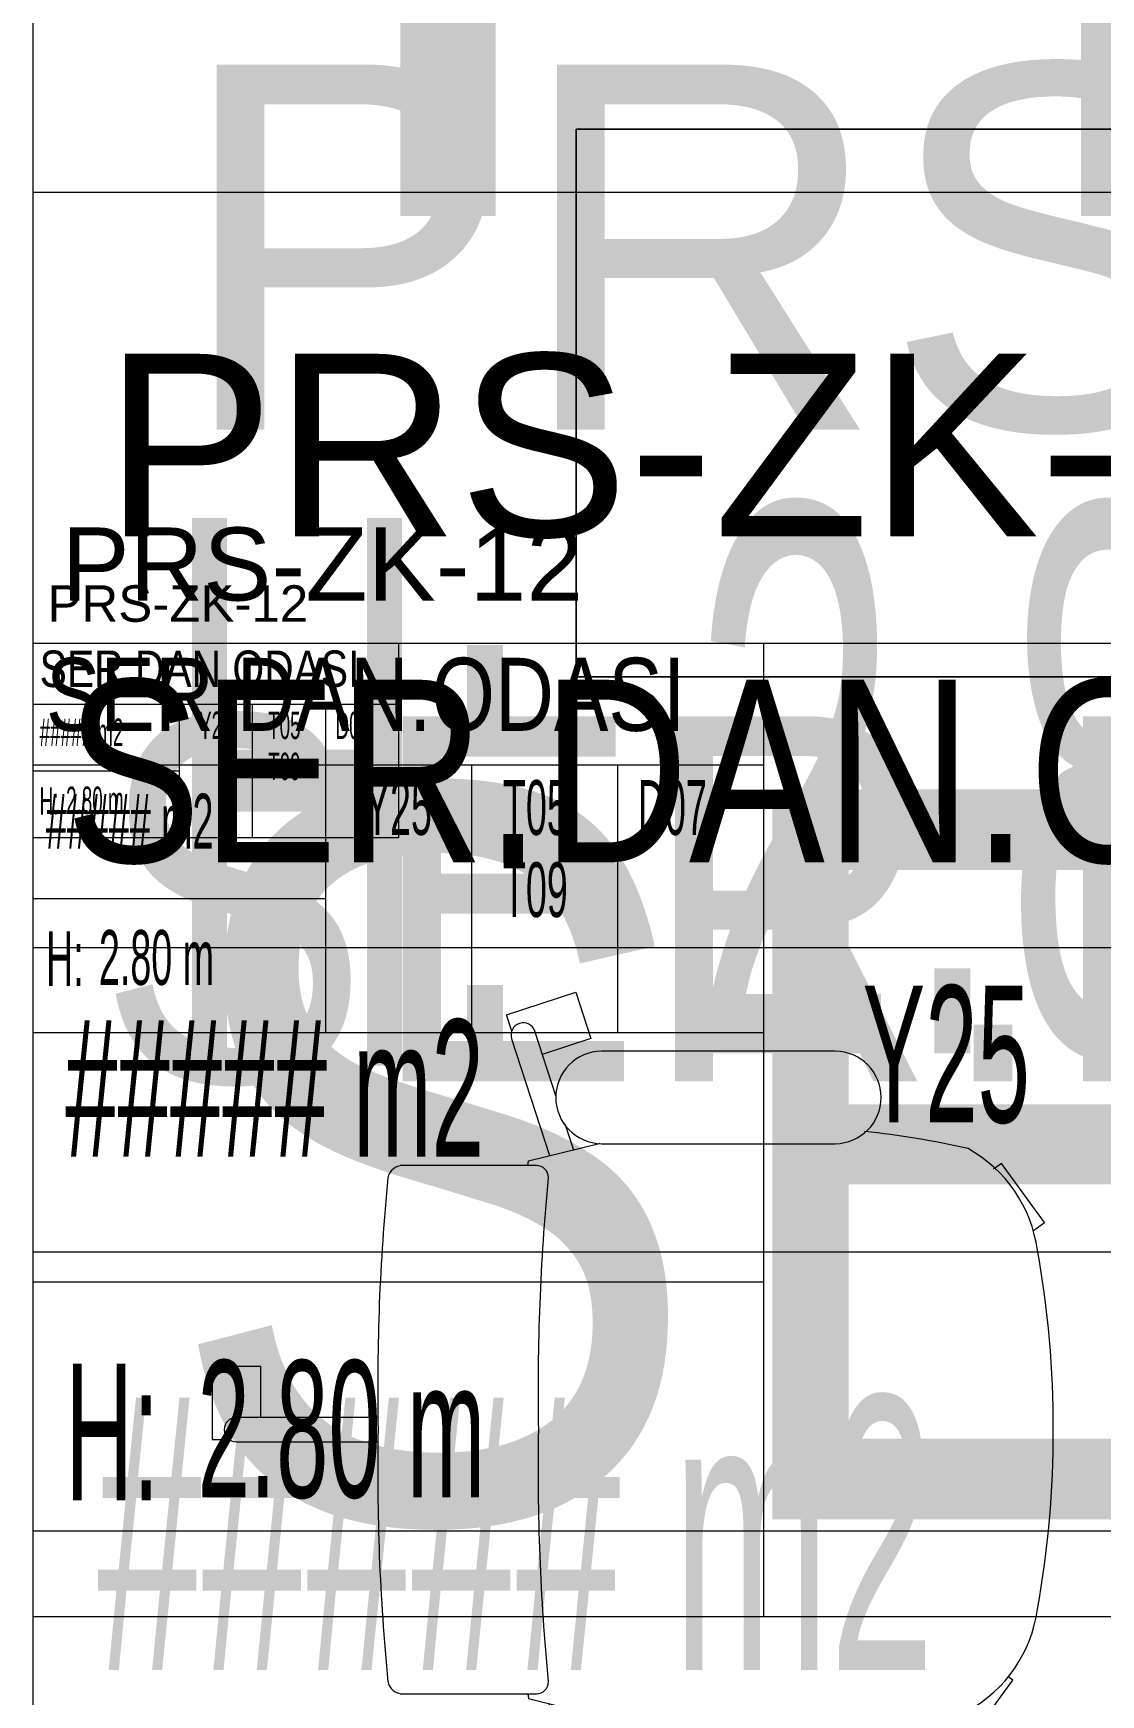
# Model space of a CAD drawing. Extents: x -9058 to 11890, y 0 to 8114.
# Drawn here: x 1857.5 to 1945.2, y 2796.2 to 2932.7 of the extents above; entities that cross this region are included whole.
import ezdxf
from ezdxf.enums import TextEntityAlignment as Align

# ---------------------------------------------------------------- set-up
doc = ezdxf.new("R2010")
doc.units = 0
doc.header["$LTSCALE"] = 10
doc.header["$MEASUREMENT"] = 0
doc.layers.get('0').update_dxf_attribs({"color": 9, "lineweight": 9})
for name, color, linetype, lineweight in [('05', 9, 'Continuous', 9), ('21_mahal200', 9, 'Continuous', 9), ('21_mahal200 @ 1', 9, 'Continuous', 9), ('21_mahal200 @ 10 (1)', 9, 'Continuous', 9), ('21_mahal200 @ 10 (2)', 9, 'Continuous', 9), ('21_mahal200 @ 2', 9, 'Continuous', 9), ('21_mahal200 @ 20', 9, 'Continuous', 9), ('21_mahal200 @ 5 (1)', 9, 'Continuous', 9), ('21_mahal200 @ 5 (2)', 9, 'Continuous', 9), ('40A', 9, 'Continuous', 9)]:
    doc.layers.add(name, color=color, linetype=linetype, lineweight=lineweight)
doc.styles.add('Arial', font='arial.ttf', dxfattribs={"height": 2.5})
doc.styles.add('MuuM_TEXT-STANDART', font='ARIALN.TTF')

# ---------------------------------------------------------------- blocks, each defined once
blk = doc.blocks.new('p-sand-porsche')
at = {"layer": '05', "ltscale": 0.02}
for points in [[(-1.61, 30.22), (-5.6, 28.92), (-6.84, 32.73), (-1.13, 34.58), (-0.7, 33.25)], [(-2.21, 32.08), (-2.21, 32.08)], [(-0.32, 32.74), (1.4, 27.44)], [(2.15, 25.12), (2.84, 23)], [(32.8, 23.53), (35.41, 25.43), (38.94, 20.57), (38.57, 20.31)], [(-0.9, 21.7), (-0.84, 22.1), (4.86, 23.5), (5.04, 23.53)], [(-22.84, -1), (-22.84, -5.2), (-26.84, -5.2), (-26.84, 0.8), (-25.44, 0.8)], [(-24.79, 1), (-24.79, 1)], [(-25.83, -0.08), (-25.81, -0.08)], [(-24.79, -1), (-24.79, -1)], [(40.65, -16.37), (41.53, -17.01), (38, -21.87), (37.36, -21.4)], [(-0.9, -21.7), (-0.84, -22.1), (4.86, -23.5), (5.04, -23.53)], [(2.15, -25.12), (2.84, -23)], [(-2.22, -32.75), (-2.65, -34.09), (3.05, -35.94), (4.29, -32.14), (0.29, -30.84)], [(-2.21, -32.07), (-2.21, -32.07)], [(-0.31, -32.69), (-0.31, -32.69)]]:
    blk.add_lwpolyline(points, dxfattribs=at)
for points in [[(0.89, 22.53), (-2.23, 32.12, -1.025339), (-0.31, 32.69), (-0.31, 32.69)], [(24.36, 31.1, -0.990997), (24.36, 23.5), (5.16, 23.5, -0.990997), (5.16, 31.1), (24.36, 31.1)], [(26.76, 24.5, -0.029436), (35.26, 23.1, -0.236009), (40.96, 14.75, -0.045719), (42.26, -0.02)], [(-13.2, 0, -0.028751), (-12.4, 20.7, -0.357908), (-11.18, 21.7)], [(-11.39, 21.7), (-0.2, 21.7, -0.413901), (0.8, 20.7, 0.028751), (0, 0)], [(-13.22, -1), (-24.84, -1, -1), (-24.84, 1), (-13.22, 1)], [(42.26, 0.02, -0.045719), (40.96, -14.75, -0.236009), (35.26, -23.1, -0.029436), (26.76, -24.5)], [(-11.18, -21.7, -0.357908), (-12.4, -20.7, -0.028751), (-13.2, 0)], [(0, 0, 0.028751), (0.8, -20.7, -0.413901), (-0.2, -21.7), (-11.39, -21.7)], [(1.4, -27.44), (-0.32, -32.74, -1), (-2.23, -32.12), (0.89, -22.52)], [(24.36, -31.1), (5.16, -31.1, -0.990997), (5.16, -23.5), (24.36, -23.5, -0.990997), (24.36, -31.1)]]:
    blk.add_lwpolyline(points, format="xyb", dxfattribs=at)
blk = doc.blocks.new('porsche_mobilya_2')
blk.add_lwpolyline([(2030.06, 4892.71), (1890.06, 4892.71), (1890.06, 4847.71), (1935.06, 4847.71)])
blk.add_lwpolyline([(1935.06, 4847.71), (1890.06, 4847.71), (1890.06, 4892.71), (2030.06, 4892.71), (2030.06, 4712.71), (1935.06, 4712.71)], close=True)
blk = doc.blocks.new('0a_roomno2')
blk.add_lwpolyline([(30, -16), (0, -16), (0, 0), (30, 0)], close=True)
for points in [[(0, 0), (30, 0)], [(0, -5), (30, -5)], [(12, -5), (12, -16)], [(18, -5), (18, -16)], [(24, -5), (24, -16)], [(12, -10.5), (0, -10.5)]]:
    blk.add_lwpolyline(points)
at = {"layer": '40A'}
blk.add_lwpolyline([(0, 0), (30, 0)], dxfattribs=at)
at = {"style": 'MuuM_TEXT-STANDART', "width": 0.6}
blk.add_text('H:', height=2.25, dxfattribs=at).set_placement((0.525, -12.9619), align=Align.MIDDLE_LEFT)
at = {"style": 'Arial'}
blk.add_attdef('ODANO', (0, 1.505), '', height=3, dxfattribs=at)
blk.add_attdef('MEKANADI', text='', height=3, dxfattribs=at).set_placement((0.525, -4.75), align=Align.BOTTOM_LEFT)
at = {"style": 'MuuM_TEXT-STANDART', "width": 0.6}
for tag, p in [('YER01', (15, -7)), ('TAVAN01', (20.625, -7)), ('DUVAR01', (26.25, -7)), ('YER02', (15, -10.375)), ('TAVAN02', (20.625, -10.375)), ('DUVAR02', (26.25, -10.375)), ('YER03', (15, -13.75)), ('TAVAN03', (20.625, -13.75)), ('DUVAR03', (26.25, -13.75))]:
    blk.add_attdef(tag, text='', height=2.25, dxfattribs=at).set_placement(p, align=Align.MIDDLE_CENTER)
at = {"style": 'MuuM_TEXT-STANDART'}
blk.add_attdef('M2', text='', height=2.25, dxfattribs=at).set_placement((1.3231, -7.8046), align=Align.MIDDLE_LEFT)
at = {"style": 'MuuM_TEXT-STANDART', "width": 0.6}
blk.add_attdef('TEMIZTAVANYUKSEKLIGI', text='', height=2.25, dxfattribs=at).set_placement((2.7, -13.1619), align=Align.MIDDLE_LEFT)
blk = doc.blocks.new('*U1149')
at = {"layer": '21_mahal200 @ 1'}
ref = blk.add_blockref('0a_roomno2', (1857.47, 2882.62), dxfattribs=at)
ref.add_attrib('ODANO', ' PRS-ZK-12', (1857.47, 2884.38), dxfattribs={"layer": '0', "height": 3, "style": 'Arial'})
ref.add_attrib('MEKANADI', 'SER.DAN.ODASI', dxfattribs={"layer": '0', "height": 3, "style": 'Arial', "width": 0.8}).set_placement((1858, 2878.12), align=Align.BOTTOM_LEFT)
ref.add_attrib('M2', '##### m2', dxfattribs={"layer": '0', "height": 2.25, "style": 'MuuM_TEXT-STANDART', "width": 0.6}).set_placement((1858, 2875.31), align=Align.MIDDLE_LEFT)
ref.add_attrib('TEMIZTAVANYUKSEKLIGI', '2.80 m', dxfattribs={"layer": '0', "height": 2.25, "style": 'MuuM_TEXT-STANDART', "width": 0.6}).set_placement((1860.17, 2869.71), align=Align.MIDDLE_LEFT)
ref.add_attrib('YER01', 'Y25', dxfattribs={"layer": '0', "height": 2.25, "style": 'MuuM_TEXT-STANDART', "width": 0.6}).set_placement((1872.47, 2875.87), align=Align.MIDDLE_CENTER)
ref.add_attrib('TAVAN01', 'T05', dxfattribs={"layer": '0', "height": 2.25, "style": 'MuuM_TEXT-STANDART', "width": 0.6}).set_placement((1878.1, 2875.87), align=Align.MIDDLE_CENTER)
ref.add_attrib('DUVAR01', 'D07', dxfattribs={"layer": '0', "height": 2.25, "style": 'MuuM_TEXT-STANDART', "width": 0.6}).set_placement((1883.72, 2875.87), align=Align.MIDDLE_CENTER)
ref.add_attrib('TAVAN02', 'T09', dxfattribs={"layer": '0', "height": 2.25, "style": 'MuuM_TEXT-STANDART', "width": 0.6}).set_placement((1878.1, 2872.5), align=Align.MIDDLE_CENTER)
at = {"layer": '21_mahal200 @ 10 (1)'}
ref = blk.add_blockref('0a_roomno2', (1857.47, 2882.62), dxfattribs=dict(at, xscale=10, yscale=10, zscale=10))
ref.add_attrib('ODANO', ' PRS-ZK-12', (1857.47, 2900.17), dxfattribs={"layer": '0', "height": 30, "style": 'Arial'})
ref.add_attrib('MEKANADI', 'SER.DAN.ODASI', dxfattribs={"layer": '0', "height": 30, "style": 'Arial', "width": 0.8}).set_placement((1862.72, 2837.62), align=Align.BOTTOM_LEFT)
ref.add_attrib('M2', '##### m2', dxfattribs={"layer": '0', "height": 22.5, "style": 'MuuM_TEXT-STANDART', "width": 0.6}).set_placement((1862.72, 2809.5), align=Align.MIDDLE_LEFT)
at = {"layer": '21_mahal200 @ 10 (2)'}
ref = blk.add_blockref('0a_roomno2', (1857.47, 2882.62), dxfattribs=dict(at, xscale=10, yscale=10, zscale=10))
ref.add_attrib('ODANO', ' PRS-ZK-12', (1857.47, 2900.17), dxfattribs={"layer": '0', "height": 30, "style": 'Arial'})
ref.add_attrib('MEKANADI', 'SER.DAN.ODASI', dxfattribs={"layer": '0', "height": 30, "style": 'Arial', "width": 0.8}).set_placement((1862.72, 2837.62), align=Align.BOTTOM_LEFT)
ref.add_attrib('M2', '##### m2', dxfattribs={"layer": '0', "height": 22.5, "style": 'MuuM_TEXT-STANDART', "width": 0.6}).set_placement((1862.72, 2809.5), align=Align.MIDDLE_LEFT)
at = {"layer": '21_mahal200 @ 2'}
ref = blk.add_blockref('0a_roomno2', (1857.47, 2882.62), dxfattribs=dict(at, xscale=2, yscale=2, zscale=2))
ref.add_attrib('ODANO', ' PRS-ZK-12', (1857.47, 2886.13), dxfattribs={"layer": '0', "height": 6, "style": 'Arial'})
ref.add_attrib('MEKANADI', 'SER.DAN.ODASI', dxfattribs={"layer": '0', "height": 6, "style": 'Arial', "width": 0.8}).set_placement((1858.52, 2873.62), align=Align.BOTTOM_LEFT)
ref.add_attrib('M2', '##### m2', dxfattribs={"layer": '0', "height": 4.5, "style": 'MuuM_TEXT-STANDART', "width": 0.6}).set_placement((1858.52, 2868), align=Align.MIDDLE_LEFT)
ref.add_attrib('TEMIZTAVANYUKSEKLIGI', '2.80 m', dxfattribs={"layer": '0', "height": 4.5, "style": 'MuuM_TEXT-STANDART', "width": 0.6}).set_placement((1862.87, 2856.8), align=Align.MIDDLE_LEFT)
ref.add_attrib('YER01', 'Y25', dxfattribs={"layer": '0', "height": 4.5, "style": 'MuuM_TEXT-STANDART', "width": 0.6}).set_placement((1887.47, 2869.12), align=Align.MIDDLE_CENTER)
ref.add_attrib('TAVAN01', 'T05', dxfattribs={"layer": '0', "height": 4.5, "style": 'MuuM_TEXT-STANDART', "width": 0.6}).set_placement((1898.72, 2869.12), align=Align.MIDDLE_CENTER)
ref.add_attrib('DUVAR01', 'D07', dxfattribs={"layer": '0', "height": 4.5, "style": 'MuuM_TEXT-STANDART', "width": 0.6}).set_placement((1909.97, 2869.12), align=Align.MIDDLE_CENTER)
ref.add_attrib('TAVAN02', 'T09', dxfattribs={"layer": '0', "height": 4.5, "style": 'MuuM_TEXT-STANDART', "width": 0.6}).set_placement((1898.72, 2862.37), align=Align.MIDDLE_CENTER)
at = {"layer": '21_mahal200 @ 20'}
ref = blk.add_blockref('0a_roomno2', (1857.47, 2882.62), dxfattribs=dict(at, xscale=20, yscale=20, zscale=20))
ref.add_attrib('ODANO', ' PRS-ZK-12', (1857.47, 2917.72), dxfattribs={"layer": '0', "height": 60, "style": 'Arial'})
ref.add_attrib('MEKANADI', 'SER.DAN.ODASI', dxfattribs={"layer": '0', "height": 60, "style": 'Arial', "width": 0.8}).set_placement((1867.97, 2792.62), align=Align.BOTTOM_LEFT)
at = {"layer": '21_mahal200 @ 5 (1)'}
ref = blk.add_blockref('0a_roomno2', (1857.47, 2882.62), dxfattribs=dict(at, xscale=5, yscale=5, zscale=5))
ref.add_attrib('ODANO', ' PRS-ZK-12', (1857.47, 2891.4), dxfattribs={"layer": '0', "height": 15, "style": 'Arial'})
ref.add_attrib('MEKANADI', 'SER.DAN.ODASI', dxfattribs={"layer": '0', "height": 15, "style": 'Arial', "width": 0.8}).set_placement((1860.1, 2860.12), align=Align.BOTTOM_LEFT)
ref.add_attrib('M2', '##### m2', dxfattribs={"layer": '0', "height": 11.25, "style": 'MuuM_TEXT-STANDART', "width": 0.6}).set_placement((1860.1, 2846.06), align=Align.MIDDLE_LEFT)
ref.add_attrib('TEMIZTAVANYUKSEKLIGI', '2.80 m', dxfattribs={"layer": '0', "height": 11.25, "style": 'MuuM_TEXT-STANDART', "width": 0.6}).set_placement((1870.97, 2818.06), align=Align.MIDDLE_LEFT)
ref.add_attrib('YER01', 'Y25', dxfattribs={"layer": '0', "height": 11.25, "style": 'MuuM_TEXT-STANDART', "width": 0.6}).set_placement((1932.47, 2848.87), align=Align.MIDDLE_CENTER)
ref.add_attrib('TAVAN01', 'T05', dxfattribs={"layer": '0', "height": 11.25, "style": 'MuuM_TEXT-STANDART', "width": 0.6}).set_placement((1960.6, 2848.87), align=Align.MIDDLE_CENTER)
ref.add_attrib('DUVAR01', 'D07', dxfattribs={"layer": '0', "height": 11.25, "style": 'MuuM_TEXT-STANDART', "width": 0.6}).set_placement((1988.72, 2848.87), align=Align.MIDDLE_CENTER)
ref.add_attrib('TAVAN02', 'T09', dxfattribs={"layer": '0', "height": 11.25, "style": 'MuuM_TEXT-STANDART', "width": 0.6}).set_placement((1960.6, 2832), align=Align.MIDDLE_CENTER)
at = {"layer": '21_mahal200 @ 5 (2)'}
ref = blk.add_blockref('0a_roomno2', (1857.47, 2882.62), dxfattribs=dict(at, xscale=5, yscale=5, zscale=5))
ref.add_attrib('ODANO', ' PRS-ZK-12', (1857.47, 2891.4), dxfattribs={"layer": '0', "height": 15, "style": 'Arial'})
ref.add_attrib('MEKANADI', 'SER.DAN.ODASI', dxfattribs={"layer": '0', "height": 15, "style": 'Arial', "width": 0.8}).set_placement((1860.1, 2860.12), align=Align.BOTTOM_LEFT)
ref.add_attrib('M2', '##### m2', dxfattribs={"layer": '0', "height": 11.25, "style": 'MuuM_TEXT-STANDART', "width": 0.6}).set_placement((1860.1, 2846.06), align=Align.MIDDLE_LEFT)
ref.add_attrib('TEMIZTAVANYUKSEKLIGI', '2.80 m', dxfattribs={"layer": '0', "height": 11.25, "style": 'MuuM_TEXT-STANDART', "width": 0.6}).set_placement((1870.97, 2818.06), align=Align.MIDDLE_LEFT)
ref.add_attrib('YER01', 'Y25', dxfattribs={"layer": '0', "height": 11.25, "style": 'MuuM_TEXT-STANDART', "width": 0.6}).set_placement((1932.47, 2848.87), align=Align.MIDDLE_CENTER)
ref.add_attrib('TAVAN01', 'T05', dxfattribs={"layer": '0', "height": 11.25, "style": 'MuuM_TEXT-STANDART', "width": 0.6}).set_placement((1960.6, 2848.87), align=Align.MIDDLE_CENTER)
ref.add_attrib('DUVAR01', 'D07', dxfattribs={"layer": '0', "height": 11.25, "style": 'MuuM_TEXT-STANDART', "width": 0.6}).set_placement((1988.72, 2848.87), align=Align.MIDDLE_CENTER)
ref.add_attrib('TAVAN02', 'T09', dxfattribs={"layer": '0', "height": 11.25, "style": 'MuuM_TEXT-STANDART', "width": 0.6}).set_placement((1960.6, 2832), align=Align.MIDDLE_CENTER)
blk = doc.blocks.new('*U1150')
at = {"layer": '21_mahal200 @ 20'}
ref = blk.add_blockref('0a_roomno2', (1857.47, 3129.66), dxfattribs=dict(at, xscale=20, yscale=20, zscale=20))
ref.add_attrib('TEMIZTAVANYUKSEKLIGI', '2.80 m', dxfattribs={"layer": '0', "height": 45, "style": 'MuuM_TEXT-STANDART', "width": 0.6}).set_placement((1911.47, 2871.42), align=Align.MIDDLE_LEFT)

msp = doc.modelspace()

# ---------------------------------------------------------------- block references
at = {"layer": '05'}
msp.add_blockref('porsche_mobilya_2', (12, -1967.85), dxfattribs=at)
at = {"layer": '05', "xscale": -1, "rotation": 180}
msp.add_blockref('p-sand-porsche', (1899, 2818), dxfattribs=at)
at = {"layer": '21_mahal200', "color": 6}
for name in ['*U1150', '*U1149']:
    msp.add_blockref(name, (0, 0), dxfattribs=at)

doc.saveas('drawing.dxf')
